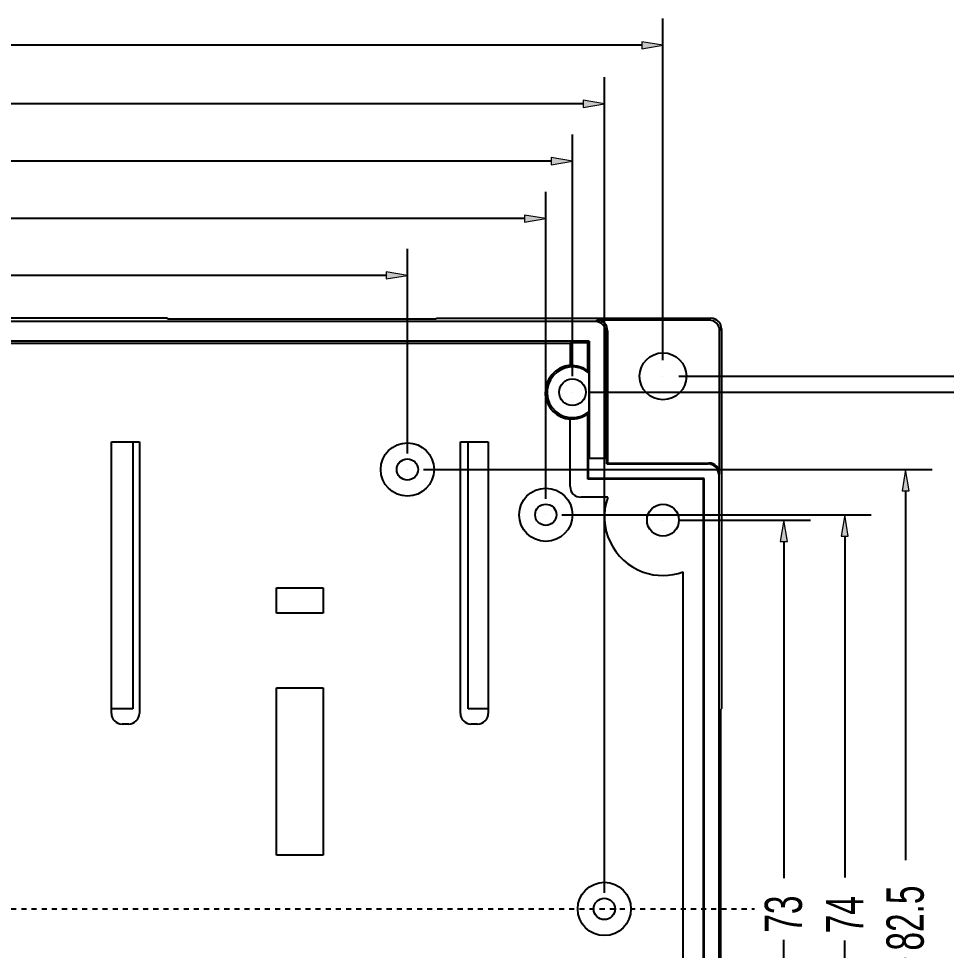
# Model space of a CAD drawing. Header units: inches. Extents: x 0 to 800, y 356 to 444.
# Drawn here: x 285.14 to 303.43, y 406.25 to 424.61 of the extents above; entities that cross this region are included whole.
import ezdxf

# ---------------------------------------------------------------- set-up
doc = ezdxf.new("R2010")
doc.units = ezdxf.units.IN
doc.header["$MEASUREMENT"] = 0
doc.linetypes.add('AI-Linetype-13', pattern=[0.125948, 0.078717, -0.015743, 0.015743, -0.015743])

# ---------------------------------------------------------------- blocks, each defined once
blk = doc.blocks.new('block 1115')
at = {"color": 7, "lineweight": 25, "true_color": 0xffffff}
blk.add_lwpolyline([(291.146, 408.13), (290.222, 408.13)], dxfattribs=at)
blk = doc.blocks.new('block 1121')
at = {"color": 7, "lineweight": 25, "true_color": 0xffffff}
blk.add_lwpolyline([(286.968, 410.922), (286.968, 416.275)], dxfattribs=at)
blk = doc.blocks.new('block 1123')
at = {"color": 7, "lineweight": 25, "true_color": 0xffffff}
blk.add_lwpolyline([(287.388, 416.275), (287.388, 411.015)], dxfattribs=at)
blk = doc.blocks.new('block 1124')
at = {"color": 7, "lineweight": 25, "true_color": 0xffffff}
blk.add_lwpolyline([(287.52, 416.275), (287.52, 410.922)], dxfattribs=at)
blk = doc.blocks.new('block 1131')
at = {"color": 7, "lineweight": 25, "true_color": 0xffffff}
blk.add_lwpolyline([(294.189, 410.712), (294.058, 410.712)], dxfattribs=at)
blk = doc.blocks.new('block 1132')
at = {"color": 7, "lineweight": 25, "true_color": 0xffffff}
blk.add_lwpolyline([(287.31, 410.712), (287.178, 410.712)], dxfattribs=at)
blk = doc.blocks.new('block 1135')
at = {"color": 7, "lineweight": 25, "true_color": 0xffffff}
blk.add_lwpolyline([(294.399, 411.015), (294, 411.015)], dxfattribs=at)
blk = doc.blocks.new('block 1136')
at = {"color": 7, "lineweight": 25, "true_color": 0xffffff}
blk.add_lwpolyline([(287.388, 411.015), (286.968, 411.015)], dxfattribs=at)
blk = doc.blocks.new('block 1144')
at = {"color": 7, "lineweight": 25, "true_color": 0xffffff}
blk.add_lwpolyline([(290.222, 411.426), (291.146, 411.426)], dxfattribs=at)
blk = doc.blocks.new('block 1145')
at = {"color": 7, "lineweight": 25, "true_color": 0xffffff}
blk.add_lwpolyline([(291.146, 412.896), (290.222, 412.896)], dxfattribs=at)
blk = doc.blocks.new('block 1148')
at = {"color": 7, "lineweight": 25, "true_color": 0xffffff}
blk.add_lwpolyline([(290.222, 408.13), (290.222, 411.426)], dxfattribs=at)
blk = doc.blocks.new('block 1149')
at = {"color": 7, "lineweight": 25, "true_color": 0xffffff}
blk.add_lwpolyline([(290.222, 412.896), (290.222, 413.399)], dxfattribs=at)
blk = doc.blocks.new('block 1150')
at = {"color": 7, "lineweight": 25, "true_color": 0xffffff}
blk.add_lwpolyline([(291.146, 413.399), (291.146, 412.896)], dxfattribs=at)
blk = doc.blocks.new('block 1151')
at = {"color": 7, "lineweight": 25, "true_color": 0xffffff}
blk.add_lwpolyline([(291.146, 411.426), (291.146, 408.13)], dxfattribs=at)
blk = doc.blocks.new('block 1152')
at = {"color": 7, "lineweight": 25, "true_color": 0xffffff}
blk.add_lwpolyline([(293.386, 418.708), (293.371, 418.693)], dxfattribs=at)
blk = doc.blocks.new('block 1154')
at = {"color": 7, "lineweight": 25, "true_color": 0xffffff}
blk.add_lwpolyline([(290.222, 413.399), (291.146, 413.399)], dxfattribs=at)
blk = doc.blocks.new('block 1156')
at = {"color": 7, "lineweight": 25, "true_color": 0xffffff}
blk.add_lwpolyline([(296.755, 415.184), (296.223, 415.184)], dxfattribs=at)
blk = doc.blocks.new('block 1157')
at = {"color": 7, "lineweight": 25, "true_color": 0xffffff}
blk.add_lwpolyline([(288.081, 418.693), (288.065, 418.708)], dxfattribs=at)
blk = doc.blocks.new('block 1158')
at = {"color": 7, "lineweight": 25, "true_color": 0xffffff}
blk.add_lwpolyline([(293.848, 410.922), (293.848, 416.275)], dxfattribs=at)
blk = doc.blocks.new('block 1159')
at = {"color": 7, "lineweight": 25, "true_color": 0xffffff}
blk.add_lwpolyline([(294, 411.015), (294, 416.275)], dxfattribs=at)
blk = doc.blocks.new('block 1161')
at = {"color": 7, "lineweight": 25, "true_color": 0xffffff}
blk.add_lwpolyline([(296.511, 418.643), (296.541, 418.672)], dxfattribs=at)
blk = doc.blocks.new('block 1162')
at = {"color": 7, "lineweight": 25, "true_color": 0xffffff}
blk.add_lwpolyline([(296.389, 418.255), (296.362, 418.228)], dxfattribs=at)
blk = doc.blocks.new('block 1163')
at = {"color": 7, "lineweight": 25, "true_color": 0xffffff}
blk.add_lwpolyline([(296.721, 418.433), (296.75, 418.462)], dxfattribs=at)
blk = doc.blocks.new('block 1164')
at = {"color": 7, "lineweight": 25, "true_color": 0xffffff}
blk.add_lwpolyline([(298.787, 418.708), (298.75, 418.672)], dxfattribs=at)
blk = doc.blocks.new('block 1165')
at = {"color": 7, "lineweight": 25, "true_color": 0xffffff}
blk.add_lwpolyline([(298.639, 415.54), (296.362, 415.54)], dxfattribs=at)
blk = doc.blocks.new('block 1167')
at = {"color": 7, "lineweight": 25, "true_color": 0xffffff}
blk.add_lwpolyline([(298.653, 415.554), (296.375, 415.554)], dxfattribs=at)
blk = doc.blocks.new('block 1170')
at = {"color": 7, "lineweight": 25, "true_color": 0xffffff}
blk.add_lwpolyline([(296.735, 415.84), (298.734, 415.84)], dxfattribs=at)
blk = doc.blocks.new('block 1172')
at = {"color": 7, "lineweight": 25, "true_color": 0xffffff}
blk.add_lwpolyline([(296.75, 415.855), (298.75, 415.855)], dxfattribs=at)
blk = doc.blocks.new('block 1174')
at = {"color": 7, "lineweight": 25, "true_color": 0xffffff}
blk.add_lwpolyline([(296.375, 415.95), (296.735, 415.95)], dxfattribs=at)
blk = doc.blocks.new('block 1178')
at = {"color": 7, "lineweight": 25, "true_color": 0xffffff}
blk.add_lwpolyline([(286.968, 416.275), (287.52, 416.275)], dxfattribs=at)
blk = doc.blocks.new('block 1179')
at = {"color": 7, "lineweight": 25, "true_color": 0xffffff}
blk.add_lwpolyline([(293.848, 416.275), (294.399, 416.275)], dxfattribs=at)
blk = doc.blocks.new('block 1180')
at = {"color": 7, "lineweight": 25, "true_color": 0xffffff}
blk.add_lwpolyline([(294.399, 416.275), (294.399, 410.922)], dxfattribs=at)
blk = doc.blocks.new('block 1182')
at = {"color": 7, "lineweight": 25, "true_color": 0xffffff}
blk.add_lwpolyline([(296.013, 418.228), (296.013, 417.772)], dxfattribs=at)
blk = doc.blocks.new('block 1185')
at = {"color": 7, "lineweight": 25, "true_color": 0xffffff}
blk.add_lwpolyline([(296.013, 415.394), (296.013, 416.73)], dxfattribs=at)
blk = doc.blocks.new('block 1188')
at = {"color": 7, "lineweight": 25, "true_color": 0xffffff}
blk.add_lwpolyline([(296.362, 415.54), (296.362, 416.826)], dxfattribs=at)
blk = doc.blocks.new('block 1189')
at = {"color": 7, "lineweight": 25, "true_color": 0xffffff}
blk.add_lwpolyline([(296.362, 417.676), (296.362, 418.228)], dxfattribs=at)
blk = doc.blocks.new('block 1191')
at = {"color": 7, "lineweight": 25, "true_color": 0xffffff}
blk.add_lwpolyline([(296.375, 415.554), (296.375, 415.95)], dxfattribs=at)
blk = doc.blocks.new('block 1193')
at = {"color": 7, "lineweight": 25, "true_color": 0xffffff}
blk.add_lwpolyline([(296.386, 416.875), (296.386, 417.627)], dxfattribs=at)
blk = doc.blocks.new('block 1194')
at = {"color": 7, "lineweight": 25, "true_color": 0xffffff}
blk.add_lwpolyline([(296.389, 418.255), (296.389, 415.95)], dxfattribs=at)
blk = doc.blocks.new('block 1196')
at = {"color": 7, "lineweight": 25, "true_color": 0xffffff}
blk.add_lwpolyline([(298.997, 418.499), (298.96, 418.462)], dxfattribs=at)
blk = doc.blocks.new('block 1197')
at = {"color": 7, "lineweight": 25, "true_color": 0xffffff}
blk.add_lwpolyline([(296.375, 415.554), (296.362, 415.54)], dxfattribs=at)
blk = doc.blocks.new('block 1198')
at = {"color": 7, "lineweight": 25, "true_color": 0xffffff}
blk.add_lwpolyline([(296.735, 415.84), (296.75, 415.855)], dxfattribs=at)
blk = doc.blocks.new('block 1199')
at = {"color": 7, "lineweight": 25, "true_color": 0xffffff}
blk.add_lwpolyline([(298.75, 415.855), (298.734, 415.84)], dxfattribs=at)
blk = doc.blocks.new('block 1200')
at = {"color": 7, "lineweight": 25, "true_color": 0xffffff}
blk.add_lwpolyline([(298.653, 415.554), (298.639, 415.54)], dxfattribs=at)
blk = doc.blocks.new('block 1201')
at = {"color": 7, "lineweight": 25, "true_color": 0xffffff}
blk.add_lwpolyline([(296.013, 418.215), (269.444, 418.215)], dxfattribs=at)
blk = doc.blocks.new('block 1202')
at = {"color": 7, "lineweight": 25, "true_color": 0xffffff}
blk.add_lwpolyline([(296.362, 418.228), (296.013, 418.228)], dxfattribs=at)
blk = doc.blocks.new('block 1204')
at = {"color": 7, "lineweight": 25, "true_color": 0xffffff}
blk.add_lwpolyline([(296.389, 418.255), (269.067, 418.255)], dxfattribs=at)
blk = doc.blocks.new('block 1205')
at = {"color": 7, "lineweight": 25, "true_color": 0xffffff}
blk.add_lwpolyline([(296.511, 418.643), (268.945, 418.643)], dxfattribs=at)
blk = doc.blocks.new('block 1206')
at = {"color": 7, "lineweight": 25, "true_color": 0xffffff}
blk.add_lwpolyline([(298.75, 418.672), (296.541, 418.672)], dxfattribs=at)
blk = doc.blocks.new('block 1208')
at = {"color": 7, "lineweight": 25, "true_color": 0xffffff}
blk.add_lwpolyline([(293.371, 418.693), (288.081, 418.693)], dxfattribs=at)
blk = doc.blocks.new('block 1210')
at = {"color": 7, "lineweight": 25, "true_color": 0xffffff}
blk.add_lwpolyline([(288.065, 418.708), (277.391, 418.708)], dxfattribs=at)
blk = doc.blocks.new('block 1212')
at = {"color": 7, "lineweight": 25, "true_color": 0xffffff}
blk.add_lwpolyline([(293.386, 418.708), (298.787, 418.708)], dxfattribs=at)
blk = doc.blocks.new('block 1213')
at = {"color": 7, "lineweight": 25, "true_color": 0xffffff}
blk.add_lwpolyline([(296.721, 418.433), (296.721, 415.95)], dxfattribs=at)
blk = doc.blocks.new('block 1216')
at = {"color": 7, "lineweight": 25, "true_color": 0xffffff}
blk.add_lwpolyline([(296.735, 415.84), (296.735, 415.95)], dxfattribs=at)
blk = doc.blocks.new('block 1217')
at = {"color": 7, "lineweight": 25, "true_color": 0xffffff}
blk.add_lwpolyline([(296.75, 418.462), (296.75, 415.855)], dxfattribs=at)
blk = doc.blocks.new('block 1219')
at = {"color": 7, "lineweight": 25, "true_color": 0xffffff}
blk.add_lwpolyline([(298.239, 400.43), (298.239, 413.711)], dxfattribs=at)
blk = doc.blocks.new('block 1220')
at = {"color": 7, "lineweight": 25, "true_color": 0xffffff}
blk.add_lwpolyline([(298.639, 398.601), (298.639, 415.54)], dxfattribs=at)
blk = doc.blocks.new('block 1221')
at = {"color": 7, "lineweight": 25, "true_color": 0xffffff}
blk.add_lwpolyline([(298.653, 398.587), (298.653, 415.554)], dxfattribs=at)
blk = doc.blocks.new('block 1222')
at = {"color": 7, "lineweight": 25, "true_color": 0xffffff}
blk.add_lwpolyline([(298.96, 415.646), (298.944, 415.63)], dxfattribs=at)
blk = doc.blocks.new('block 1223')
at = {"color": 7, "lineweight": 25, "true_color": 0xffffff}
blk.add_lwpolyline([(298.944, 415.63), (298.944, 398.511)], dxfattribs=at)
blk = doc.blocks.new('block 1225')
at = {"color": 7, "lineweight": 25, "true_color": 0xffffff}
blk.add_lwpolyline([(298.96, 415.646), (298.96, 418.462)], dxfattribs=at)
blk = doc.blocks.new('block 1226')
at = {"color": 7, "lineweight": 25, "true_color": 0xffffff}
blk.add_lwpolyline([(298.981, 403.387), (298.981, 411.006)], dxfattribs=at)
blk = doc.blocks.new('block 1227')
at = {"color": 7, "lineweight": 25, "true_color": 0xffffff}
blk.add_lwpolyline([(298.997, 418.499), (298.997, 411.022)], dxfattribs=at)
blk = doc.blocks.new('block 1229')
at = {"color": 7, "lineweight": 25, "true_color": 0xffffff}
blk.add_lwpolyline([(298.997, 411.022), (298.981, 411.006)], dxfattribs=at)
blk = doc.blocks.new('block 1593')
at = {"color": 7, "lineweight": 25, "true_color": 0xffffff}
blk.add_open_spline([(296.755, 415.184), (296.541, 414.583), (296.854, 413.922), (297.454, 413.708), (297.708, 413.617), (297.986, 413.618), (298.239, 413.711)], degree=3, knots=[0, 0, 0, 0, 1, 1, 1, 2, 2, 2, 2], dxfattribs=at)
blk = doc.blocks.new('block 1594')
at = {"color": 7, "lineweight": 25, "true_color": 0xffffff}
blk.add_open_spline([(296.386, 417.627), (296.378, 417.644), (296.37, 417.66), (296.362, 417.676)], degree=3, dxfattribs=at)
blk = doc.blocks.new('block 1595')
at = {"color": 7, "lineweight": 25, "true_color": 0xffffff}
blk.add_open_spline([(296.362, 416.826), (296.37, 416.843), (296.378, 416.859), (296.386, 416.875)], degree=3, dxfattribs=at)
blk = doc.blocks.new('block 1596')
at = {"color": 7, "lineweight": 25, "true_color": 0xffffff}
blk.add_open_spline([(296.013, 417.785), (295.718, 417.761), (295.499, 417.502), (295.523, 417.207), (295.545, 416.946), (295.752, 416.739), (296.013, 416.718)], degree=3, knots=[0, 0, 0, 0, 1, 1, 1, 2, 2, 2, 2], dxfattribs=at)
blk = doc.blocks.new('block 1598')
at = {"color": 7, "lineweight": 25, "true_color": 0xffffff}
blk.add_open_spline([(293.329, 415.729), (293.329, 416.02), (293.094, 416.254), (292.804, 416.254), (292.514, 416.254), (292.279, 416.02), (292.279, 415.729), (292.279, 415.439), (292.514, 415.205), (292.804, 415.205), (293.094, 415.205), (293.329, 415.439), (293.329, 415.729), (293.329, 415.729), (293.329, 415.729), (293.329, 415.729)], degree=3, knots=[0, 0, 0, 0, 1, 1, 1, 2, 2, 2, 3, 3, 3, 4, 4, 4, 5, 5, 5, 5], dxfattribs=at)
blk = doc.blocks.new('block 1599')
at = {"color": 7, "lineweight": 25, "true_color": 0xffffff}
blk.add_open_spline([(297.212, 407.07), (297.212, 407.36), (296.978, 407.595), (296.688, 407.595), (296.398, 407.595), (296.163, 407.36), (296.163, 407.07), (296.163, 406.781), (296.398, 406.546), (296.688, 406.546), (296.978, 406.546), (297.212, 406.781), (297.212, 407.07), (297.212, 407.07), (297.212, 407.07), (297.212, 407.07)], degree=3, knots=[0, 0, 0, 0, 1, 1, 1, 2, 2, 2, 3, 3, 3, 4, 4, 4, 5, 5, 5, 5], dxfattribs=at)
blk = doc.blocks.new('block 1600')
at = {"color": 7, "lineweight": 25, "true_color": 0xffffff}
blk.add_open_spline([(296.058, 414.837), (296.058, 415.127), (295.823, 415.362), (295.533, 415.362), (295.243, 415.362), (295.008, 415.127), (295.008, 414.837), (295.008, 414.547), (295.243, 414.312), (295.533, 414.312), (295.823, 414.312), (296.058, 414.547), (296.058, 414.837), (296.058, 414.837), (296.058, 414.837), (296.058, 414.837)], degree=3, knots=[0, 0, 0, 0, 1, 1, 1, 2, 2, 2, 3, 3, 3, 4, 4, 4, 5, 5, 5, 5], dxfattribs=at)
blk = doc.blocks.new('block 1601')
at = {"color": 7, "lineweight": 25, "true_color": 0xffffff}
blk.add_open_spline([(296.013, 416.73), (296.137, 416.72), (296.261, 416.754), (296.362, 416.826)], degree=3, dxfattribs=at)
blk = doc.blocks.new('block 1602')
at = {"color": 7, "lineweight": 25, "true_color": 0xffffff}
blk.add_open_spline([(296.362, 417.676), (296.261, 417.749), (296.137, 417.783), (296.013, 417.772)], degree=3, dxfattribs=at)
blk = doc.blocks.new('block 1603')
at = {"color": 7, "lineweight": 25, "true_color": 0xffffff}
blk.add_open_spline([(296.386, 417.627), (296.178, 417.809), (295.863, 417.787), (295.682, 417.58), (295.5, 417.372), (295.521, 417.057), (295.729, 416.875), (295.917, 416.711), (296.198, 416.711), (296.386, 416.875)], degree=3, knots=[0, 0, 0, 0, 1, 1, 1, 2, 2, 2, 3, 3, 3, 3], dxfattribs=at)
blk = doc.blocks.new('block 1604')
at = {"color": 7, "lineweight": 25, "true_color": 0xffffff}
blk.add_open_spline([(298.304, 417.566), (298.304, 417.821), (298.098, 418.028), (297.843, 418.028), (297.587, 418.028), (297.381, 417.821), (297.381, 417.566), (297.381, 417.311), (297.587, 417.104), (297.843, 417.104), (298.098, 417.104), (298.304, 417.311), (298.304, 417.566), (298.304, 417.566), (298.304, 417.566), (298.304, 417.566)], degree=3, knots=[0, 0, 0, 0, 1, 1, 1, 2, 2, 2, 3, 3, 3, 4, 4, 4, 5, 5, 5, 5], dxfattribs=at)
blk = doc.blocks.new('block 1605')
at = {"color": 7, "lineweight": 25, "true_color": 0xffffff}
blk.add_open_spline([(298.158, 414.732), (298.158, 414.906), (298.017, 415.047), (297.843, 415.047), (297.669, 415.047), (297.528, 414.906), (297.528, 414.732), (297.528, 414.558), (297.669, 414.417), (297.843, 414.417), (298.017, 414.417), (298.158, 414.558), (298.158, 414.732), (298.158, 414.732), (298.158, 414.732), (298.158, 414.732)], degree=3, knots=[0, 0, 0, 0, 1, 1, 1, 2, 2, 2, 3, 3, 3, 4, 4, 4, 5, 5, 5, 5], dxfattribs=at)
blk = doc.blocks.new('block 1606')
at = {"color": 7, "lineweight": 25, "true_color": 0xffffff}
blk.add_open_spline([(296.32, 417.251), (296.32, 417.396), (296.202, 417.514), (296.058, 417.514), (295.913, 417.514), (295.795, 417.396), (295.795, 417.251), (295.795, 417.106), (295.913, 416.989), (296.058, 416.989), (296.202, 416.989), (296.32, 417.106), (296.32, 417.251), (296.32, 417.251), (296.32, 417.251), (296.32, 417.251)], degree=3, knots=[0, 0, 0, 0, 1, 1, 1, 2, 2, 2, 3, 3, 3, 4, 4, 4, 5, 5, 5, 5], dxfattribs=at)
blk = doc.blocks.new('block 1608')
at = {"color": 7, "lineweight": 25, "true_color": 0xffffff}
blk.add_open_spline([(293.014, 415.729), (293.014, 415.845), (292.92, 415.939), (292.804, 415.939), (292.688, 415.939), (292.594, 415.845), (292.594, 415.729), (292.594, 415.613), (292.688, 415.52), (292.804, 415.52), (292.92, 415.52), (293.014, 415.613), (293.014, 415.729), (293.014, 415.729), (293.014, 415.729), (293.014, 415.729)], degree=3, knots=[0, 0, 0, 0, 1, 1, 1, 2, 2, 2, 3, 3, 3, 4, 4, 4, 5, 5, 5, 5], dxfattribs=at)
blk = doc.blocks.new('block 1609')
at = {"color": 7, "lineweight": 25, "true_color": 0xffffff}
blk.add_open_spline([(295.743, 414.837), (295.743, 414.953), (295.649, 415.047), (295.533, 415.047), (295.417, 415.047), (295.323, 414.953), (295.323, 414.837), (295.323, 414.721), (295.417, 414.627), (295.533, 414.627), (295.649, 414.627), (295.743, 414.721), (295.743, 414.837), (295.743, 414.837), (295.743, 414.837), (295.743, 414.837)], degree=3, knots=[0, 0, 0, 0, 1, 1, 1, 2, 2, 2, 3, 3, 3, 4, 4, 4, 5, 5, 5, 5], dxfattribs=at)
blk = doc.blocks.new('block 1610')
at = {"color": 7, "lineweight": 25, "true_color": 0xffffff}
blk.add_open_spline([(296.897, 407.07), (296.897, 407.187), (296.804, 407.28), (296.688, 407.28), (296.572, 407.28), (296.478, 407.187), (296.478, 407.07), (296.478, 406.955), (296.572, 406.861), (296.688, 406.861), (296.804, 406.861), (296.897, 406.955), (296.897, 407.07), (296.897, 407.07), (296.897, 407.07), (296.897, 407.07)], degree=3, knots=[0, 0, 0, 0, 1, 1, 1, 2, 2, 2, 3, 3, 3, 4, 4, 4, 5, 5, 5, 5], dxfattribs=at)
blk = doc.blocks.new('block 1611')
at = {"color": 7, "lineweight": 25, "true_color": 0xffffff}
blk.add_open_spline([(294.189, 410.712), (294.305, 410.712), (294.399, 410.807), (294.399, 410.922)], degree=3, dxfattribs=at)
blk = doc.blocks.new('block 1612')
at = {"color": 7, "lineweight": 25, "true_color": 0xffffff}
blk.add_open_spline([(293.848, 410.922), (293.848, 410.807), (293.942, 410.712), (294.058, 410.712)], degree=3, dxfattribs=at)
blk = doc.blocks.new('block 1613')
at = {"color": 7, "lineweight": 25, "true_color": 0xffffff}
blk.add_open_spline([(287.31, 410.712), (287.425, 410.712), (287.52, 410.807), (287.52, 410.922)], degree=3, dxfattribs=at)
blk = doc.blocks.new('block 1614')
at = {"color": 7, "lineweight": 25, "true_color": 0xffffff}
blk.add_open_spline([(286.968, 410.922), (286.968, 410.807), (287.062, 410.712), (287.178, 410.712)], degree=3, dxfattribs=at)
blk = doc.blocks.new('block 1615')
at = {"color": 7, "lineweight": 25, "true_color": 0xffffff}
blk.add_open_spline([(296.013, 415.394), (296.013, 415.277), (296.107, 415.184), (296.223, 415.184)], degree=3, dxfattribs=at)
blk = doc.blocks.new('block 1655')
at = {"color": 7, "lineweight": 25, "true_color": 0xffffff}
blk.add_open_spline([(298.997, 418.499), (298.997, 418.615), (298.903, 418.708), (298.787, 418.708)], degree=3, dxfattribs=at)
blk = doc.blocks.new('block 1661')
at = {"color": 7, "lineweight": 25, "true_color": 0xffffff}
blk.add_open_spline([(296.721, 418.433), (296.721, 418.549), (296.627, 418.643), (296.511, 418.643)], degree=3, dxfattribs=at)
blk = doc.blocks.new('block 1664')
at = {"color": 7, "lineweight": 25, "true_color": 0xffffff}
blk.add_open_spline([(296.75, 418.462), (296.75, 418.578), (296.657, 418.672), (296.541, 418.672)], degree=3, dxfattribs=at)
blk = doc.blocks.new('block 1665')
at = {"color": 7, "lineweight": 25, "true_color": 0xffffff}
blk.add_open_spline([(298.96, 415.646), (298.96, 415.762), (298.866, 415.855), (298.75, 415.855)], degree=3, dxfattribs=at)
blk = doc.blocks.new('block 1670')
at = {"color": 7, "lineweight": 25, "true_color": 0xffffff}
blk.add_open_spline([(298.96, 418.462), (298.96, 418.578), (298.866, 418.672), (298.75, 418.672)], degree=3, dxfattribs=at)
blk = doc.blocks.new('block 1674')
at = {"color": 7, "lineweight": 25, "true_color": 0xffffff}
blk.add_open_spline([(298.944, 415.63), (298.944, 415.746), (298.85, 415.84), (298.734, 415.84)], degree=3, dxfattribs=at)
blk = doc.blocks.new('block 3257')
at = {"color": 5, "lineweight": 25, "true_color": 0x0000ff}
blk.add_lwpolyline([(297.843, 417.881), (297.843, 424.613)], dxfattribs=at)
blk = doc.blocks.new('block 3259')
at = {"color": 5, "lineweight": 25, "true_color": 0x0000ff}
blk.add_lwpolyline([(297.423, 424.089), (283.548, 424.089)], dxfattribs=at)
blk = doc.blocks.new('block 3261')
at = {"true_color": 0x0000ff}
h = blk.add_hatch(color=5, dxfattribs=at)
h.dxf.hatch_style = 2
h.paths.add_polyline_path([(297.423, 424.159), (297.423, 424.019), (297.843, 424.089)])
at = {"lineweight": 0}
blk.add_lwpolyline([(297.423, 424.159), (297.423, 424.019), (297.843, 424.089), (297.423, 424.159)], dxfattribs=at)
blk = doc.blocks.new('block 3264')
at = {"lineweight": 0}
blk.add_lwpolyline([(297.843, 417.566), (297.843, 417.566)], dxfattribs=at)
blk = doc.blocks.new('block 3265')
at = {"lineweight": 0}
blk.add_lwpolyline([(297.843, 424.089), (297.843, 424.089)], dxfattribs=at)
blk = doc.blocks.new('block 3255')
for name in ['block 3257', 'block 3261', 'block 3259', 'block 3265', 'block 3264']:
    blk.add_blockref(name, (0, 0))
blk = doc.blocks.new('block 3267')
at = {"color": 5, "lineweight": 25, "true_color": 0x0000ff}
blk.add_lwpolyline([(298.158, 417.566), (305.688, 417.566)], dxfattribs=at)
blk = doc.blocks.new('block 3274')
at = {"lineweight": 0}
blk.add_lwpolyline([(297.843, 417.566), (297.843, 417.566)], dxfattribs=at)
blk = doc.blocks.new('block 3266')
for name in ['block 3274', 'block 3267']:
    blk.add_blockref(name, (0, 0))
blk = doc.blocks.new('block 3278')
at = {"color": 5, "lineweight": 25, "true_color": 0x0000ff}
blk.add_lwpolyline([(298.158, 414.732), (300.751, 414.732)], dxfattribs=at)
blk = doc.blocks.new('block 3279')
at = {"color": 5, "lineweight": 25, "true_color": 0x0000ff}
blk.add_lwpolyline([(298.158, 399.409), (300.751, 399.409)], dxfattribs=at)
blk = doc.blocks.new('block 3280')
at = {"color": 5, "lineweight": 25, "true_color": 0x0000ff}
blk.add_lwpolyline([(300.226, 414.312), (300.226, 407.679)], dxfattribs=at)
blk = doc.blocks.new('block 3281')
at = {"color": 5, "lineweight": 25, "true_color": 0x0000ff}
blk.add_lwpolyline([(300.226, 399.829), (300.226, 406.462)], dxfattribs=at)
blk = doc.blocks.new('block 3282')
at = {"true_color": 0x0000ff}
h = blk.add_hatch(color=5, dxfattribs=at)
h.dxf.hatch_style = 2
h.paths.add_polyline_path([(300.156, 414.312), (300.296, 414.312), (300.226, 414.732)])
at = {"lineweight": 0}
blk.add_lwpolyline([(300.156, 414.312), (300.296, 414.312), (300.226, 414.732), (300.156, 414.312)], dxfattribs=at)
blk = doc.blocks.new('block 3283')
at = {"true_color": 0x0000ff}
h = blk.add_hatch(color=5, dxfattribs=at)
h.dxf.hatch_style = 2
h.paths.add_polyline_path([(300.156, 399.829), (300.296, 399.829), (300.226, 399.409)])
at = {"lineweight": 0}
blk.add_lwpolyline([(300.156, 399.829), (300.296, 399.829), (300.226, 399.409), (300.156, 399.829)], dxfattribs=at)
blk = doc.blocks.new('block 3284')
at = {"color": 3, "true_color": 0x00ff00, "insert": (300.594, 406.602), "char_height": 0.7347, "attachment_point": 7, "rotation": 90}
blk.add_mtext('\\fAdobe Song Std L|b0|i0|c0|p34;\\W0.67;73', dxfattribs=at)
blk = doc.blocks.new('block 3285')
at = {"lineweight": 0}
blk.add_lwpolyline([(297.843, 414.732), (297.843, 414.732)], dxfattribs=at)
blk = doc.blocks.new('block 3286')
at = {"lineweight": 0}
blk.add_lwpolyline([(297.843, 399.409), (297.843, 399.409)], dxfattribs=at)
blk = doc.blocks.new('block 3287')
at = {"lineweight": 0}
blk.add_lwpolyline([(300.226, 399.409), (300.226, 399.409)], dxfattribs=at)
blk = doc.blocks.new('block 3277')
for name in ['block 3285', 'block 3278', 'block 3282', 'block 3280', 'block 3284', 'block 3281', 'block 3283', 'block 3286', 'block 3279', 'block 3287']:
    blk.add_blockref(name, (0, 0))
blk = doc.blocks.new('block 3311')
at = {"color": 5, "lineweight": 25, "true_color": 0x0000ff}
blk.add_lwpolyline([(295.848, 414.837), (301.95, 414.837)], dxfattribs=at)
blk = doc.blocks.new('block 3312')
at = {"color": 5, "lineweight": 25, "true_color": 0x0000ff}
blk.add_lwpolyline([(295.848, 399.304), (301.95, 399.304)], dxfattribs=at)
blk = doc.blocks.new('block 3313')
at = {"color": 5, "lineweight": 25, "true_color": 0x0000ff}
blk.add_lwpolyline([(301.425, 414.417), (301.425, 407.69)], dxfattribs=at)
blk = doc.blocks.new('block 3314')
at = {"color": 5, "lineweight": 25, "true_color": 0x0000ff}
blk.add_lwpolyline([(301.425, 399.724), (301.425, 406.45)], dxfattribs=at)
blk = doc.blocks.new('block 3315')
at = {"true_color": 0x0000ff}
h = blk.add_hatch(color=5, dxfattribs=at)
h.dxf.hatch_style = 2
h.paths.add_polyline_path([(301.355, 414.417), (301.495, 414.417), (301.425, 414.837)])
at = {"lineweight": 0}
blk.add_lwpolyline([(301.355, 414.417), (301.495, 414.417), (301.425, 414.837), (301.355, 414.417)], dxfattribs=at)
blk = doc.blocks.new('block 3316')
at = {"true_color": 0x0000ff}
h = blk.add_hatch(color=5, dxfattribs=at)
h.dxf.hatch_style = 2
h.paths.add_polyline_path([(301.355, 399.724), (301.495, 399.724), (301.425, 399.304)])
at = {"lineweight": 0}
blk.add_lwpolyline([(301.355, 399.724), (301.495, 399.724), (301.425, 399.304), (301.355, 399.724)], dxfattribs=at)
blk = doc.blocks.new('block 3317')
at = {"color": 3, "true_color": 0x00ff00, "insert": (301.792, 406.59), "char_height": 0.7347, "attachment_point": 7, "rotation": 90}
blk.add_mtext('\\fAdobe Song Std L|b0|i0|c0|p34;\\W0.67;74', dxfattribs=at)
blk = doc.blocks.new('block 3318')
at = {"lineweight": 0}
blk.add_lwpolyline([(295.533, 414.837), (295.533, 414.837)], dxfattribs=at)
blk = doc.blocks.new('block 3319')
at = {"lineweight": 0}
blk.add_lwpolyline([(295.533, 399.304), (295.533, 399.304)], dxfattribs=at)
blk = doc.blocks.new('block 3320')
at = {"lineweight": 0}
blk.add_lwpolyline([(301.425, 399.304), (301.425, 399.304)], dxfattribs=at)
blk = doc.blocks.new('block 3310')
for name in ['block 3318', 'block 3311', 'block 3315', 'block 3313', 'block 3317', 'block 3314', 'block 3316', 'block 3319', 'block 3312', 'block 3320']:
    blk.add_blockref(name, (0, 0))
blk = doc.blocks.new('block 3322')
at = {"color": 5, "lineweight": 25, "true_color": 0x0000ff}
blk.add_lwpolyline([(293.119, 415.729), (303.151, 415.729)], dxfattribs=at)
blk = doc.blocks.new('block 3323')
at = {"color": 5, "lineweight": 25, "true_color": 0x0000ff}
blk.add_lwpolyline([(293.119, 398.412), (303.151, 398.412)], dxfattribs=at)
blk = doc.blocks.new('block 3324')
at = {"color": 5, "lineweight": 25, "true_color": 0x0000ff}
blk.add_lwpolyline([(302.626, 415.31), (302.626, 408.031)], dxfattribs=at)
blk = doc.blocks.new('block 3325')
at = {"color": 5, "lineweight": 25, "true_color": 0x0000ff}
blk.add_lwpolyline([(302.626, 398.831), (302.626, 406.11)], dxfattribs=at)
blk = doc.blocks.new('block 3326')
at = {"true_color": 0x0000ff}
h = blk.add_hatch(color=5, dxfattribs=at)
h.dxf.hatch_style = 2
h.paths.add_polyline_path([(302.557, 415.31), (302.696, 415.31), (302.626, 415.729)])
at = {"lineweight": 0}
blk.add_lwpolyline([(302.557, 415.31), (302.696, 415.31), (302.626, 415.729), (302.557, 415.31)], dxfattribs=at)
blk = doc.blocks.new('block 3327')
at = {"true_color": 0x0000ff}
h = blk.add_hatch(color=5, dxfattribs=at)
h.dxf.hatch_style = 2
h.paths.add_polyline_path([(302.557, 398.831), (302.696, 398.831), (302.626, 398.412)])
at = {"lineweight": 0}
blk.add_lwpolyline([(302.557, 398.831), (302.696, 398.831), (302.626, 398.412), (302.557, 398.831)], dxfattribs=at)
blk = doc.blocks.new('block 3328')
at = {"color": 3, "true_color": 0x00ff00, "insert": (302.994, 406.25), "char_height": 0.7347, "attachment_point": 7, "rotation": 90}
blk.add_mtext('\\fAdobe Song Std L|b0|i0|c0|p34;\\W0.67;82.5', dxfattribs=at)
blk = doc.blocks.new('block 3329')
at = {"lineweight": 0}
blk.add_lwpolyline([(292.804, 415.729), (292.804, 415.729)], dxfattribs=at)
blk = doc.blocks.new('block 3330')
at = {"lineweight": 0}
blk.add_lwpolyline([(292.804, 398.412), (292.804, 398.412)], dxfattribs=at)
blk = doc.blocks.new('block 3331')
at = {"lineweight": 0}
blk.add_lwpolyline([(302.626, 398.412), (302.626, 398.412)], dxfattribs=at)
blk = doc.blocks.new('block 3321')
for name in ['block 3329', 'block 3322', 'block 3326', 'block 3324', 'block 3328', 'block 3325', 'block 3327', 'block 3330', 'block 3323', 'block 3331']:
    blk.add_blockref(name, (0, 0))
blk = doc.blocks.new('block 3333')
at = {"color": 5, "lineweight": 25, "true_color": 0x0000ff}
blk.add_lwpolyline([(296.372, 417.251), (304.625, 417.251)], dxfattribs=at)
blk = doc.blocks.new('block 3340')
at = {"lineweight": 0}
blk.add_lwpolyline([(296.058, 417.251), (296.058, 417.251)], dxfattribs=at)
blk = doc.blocks.new('block 3332')
for name in ['block 3340', 'block 3333']:
    blk.add_blockref(name, (0, 0))
blk = doc.blocks.new('block 3343')
at = {"color": 6, "linetype": 'AI-Linetype-13', "lineweight": 25, "true_color": 0xff00ff}
blk.add_lwpolyline([(264.794, 407.07), (299.648, 407.07)], dxfattribs=at)
blk = doc.blocks.new('block 3346')
at = {"color": 5, "lineweight": 25, "true_color": 0x0000ff}
blk.add_lwpolyline([(269.399, 417.566), (269.399, 422.329)], dxfattribs=at)
blk = doc.blocks.new('block 3347')
at = {"color": 5, "lineweight": 25, "true_color": 0x0000ff}
blk.add_lwpolyline([(296.058, 417.566), (296.058, 422.329)], dxfattribs=at)
blk = doc.blocks.new('block 3348')
at = {"color": 5, "lineweight": 25, "true_color": 0x0000ff}
blk.add_lwpolyline([(269.819, 421.804), (281.921, 421.804)], dxfattribs=at)
blk = doc.blocks.new('block 3349')
at = {"color": 5, "lineweight": 25, "true_color": 0x0000ff}
blk.add_lwpolyline([(295.638, 421.804), (283.536, 421.804)], dxfattribs=at)
blk = doc.blocks.new('block 3350')
at = {"true_color": 0x0000ff}
h = blk.add_hatch(color=5, dxfattribs=at)
h.dxf.hatch_style = 2
h.paths.add_polyline_path([(269.819, 421.874), (269.819, 421.734), (269.399, 421.804)])
at = {"lineweight": 0}
blk.add_lwpolyline([(269.819, 421.874), (269.819, 421.734), (269.399, 421.804), (269.819, 421.874)], dxfattribs=at)
blk = doc.blocks.new('block 3351')
at = {"true_color": 0x0000ff}
h = blk.add_hatch(color=5, dxfattribs=at)
h.dxf.hatch_style = 2
h.paths.add_polyline_path([(295.638, 421.874), (295.638, 421.734), (296.058, 421.804)])
at = {"lineweight": 0}
blk.add_lwpolyline([(295.638, 421.874), (295.638, 421.734), (296.058, 421.804), (295.638, 421.874)], dxfattribs=at)
blk = doc.blocks.new('block 3352')
at = {"color": 3, "true_color": 0x00ff00, "insert": (281.99, 421.437), "char_height": 0.7347, "attachment_point": 7}
blk.add_mtext('\\fAdobe Song Std L|b0|i0|c0|p34;\\W0.67;127', dxfattribs=at)
blk = doc.blocks.new('block 3353')
at = {"lineweight": 0}
blk.add_lwpolyline([(269.399, 417.251), (269.399, 417.251)], dxfattribs=at)
blk = doc.blocks.new('block 3354')
at = {"lineweight": 0}
blk.add_lwpolyline([(296.058, 417.251), (296.058, 417.251)], dxfattribs=at)
blk = doc.blocks.new('block 3355')
at = {"lineweight": 0}
blk.add_lwpolyline([(296.058, 421.804), (296.058, 421.804)], dxfattribs=at)
blk = doc.blocks.new('block 3345')
for name in ['block 3346', 'block 3347', 'block 3352', 'block 3350', 'block 3348', 'block 3349', 'block 3351', 'block 3355', 'block 3353', 'block 3354']:
    blk.add_blockref(name, (0, 0))
blk = doc.blocks.new('block 3358')
at = {"color": 5, "lineweight": 25, "true_color": 0x0000ff}
blk.add_lwpolyline([(296.688, 407.385), (296.688, 423.459)], dxfattribs=at)
blk = doc.blocks.new('block 3360')
at = {"color": 5, "lineweight": 25, "true_color": 0x0000ff}
blk.add_lwpolyline([(296.268, 422.934), (283.536, 422.934)], dxfattribs=at)
blk = doc.blocks.new('block 3362')
at = {"true_color": 0x0000ff}
h = blk.add_hatch(color=5, dxfattribs=at)
h.dxf.hatch_style = 2
h.paths.add_polyline_path([(296.268, 423.004), (296.268, 422.864), (296.688, 422.934)])
at = {"lineweight": 0}
blk.add_lwpolyline([(296.268, 423.004), (296.268, 422.864), (296.688, 422.934), (296.268, 423.004)], dxfattribs=at)
blk = doc.blocks.new('block 3365')
at = {"lineweight": 0}
blk.add_lwpolyline([(296.688, 407.07), (296.688, 407.07)], dxfattribs=at)
blk = doc.blocks.new('block 3366')
at = {"lineweight": 0}
blk.add_lwpolyline([(296.688, 422.934), (296.688, 422.934)], dxfattribs=at)
blk = doc.blocks.new('block 3356')
for name in ['block 3358', 'block 3362', 'block 3360', 'block 3366', 'block 3365']:
    blk.add_blockref(name, (0, 0))
blk = doc.blocks.new('block 3368')
at = {"color": 5, "lineweight": 25, "true_color": 0x0000ff}
blk.add_lwpolyline([(269.924, 415.152), (269.924, 421.199)], dxfattribs=at)
blk = doc.blocks.new('block 3369')
at = {"color": 5, "lineweight": 25, "true_color": 0x0000ff}
blk.add_lwpolyline([(295.533, 415.152), (295.533, 421.199)], dxfattribs=at)
blk = doc.blocks.new('block 3370')
at = {"color": 5, "lineweight": 25, "true_color": 0x0000ff}
blk.add_lwpolyline([(270.344, 420.674), (281.921, 420.674)], dxfattribs=at)
blk = doc.blocks.new('block 3371')
at = {"color": 5, "lineweight": 25, "true_color": 0x0000ff}
blk.add_lwpolyline([(295.113, 420.674), (283.536, 420.674)], dxfattribs=at)
blk = doc.blocks.new('block 3372')
at = {"true_color": 0x0000ff}
h = blk.add_hatch(color=5, dxfattribs=at)
h.dxf.hatch_style = 2
h.paths.add_polyline_path([(270.344, 420.744), (270.344, 420.604), (269.924, 420.674)])
at = {"lineweight": 0}
blk.add_lwpolyline([(270.344, 420.744), (270.344, 420.604), (269.924, 420.674), (270.344, 420.744)], dxfattribs=at)
blk = doc.blocks.new('block 3373')
at = {"true_color": 0x0000ff}
h = blk.add_hatch(color=5, dxfattribs=at)
h.dxf.hatch_style = 2
h.paths.add_polyline_path([(295.113, 420.744), (295.113, 420.604), (295.533, 420.674)])
at = {"lineweight": 0}
blk.add_lwpolyline([(295.113, 420.744), (295.113, 420.604), (295.533, 420.674), (295.113, 420.744)], dxfattribs=at)
blk = doc.blocks.new('block 3374')
at = {"color": 3, "true_color": 0x00ff00, "insert": (281.99, 420.307), "char_height": 0.7347, "attachment_point": 7}
blk.add_mtext('\\fAdobe Song Std L|b0|i0|c0|p34;\\W0.67;122', dxfattribs=at)
blk = doc.blocks.new('block 3375')
at = {"lineweight": 0}
blk.add_lwpolyline([(269.924, 414.837), (269.924, 414.837)], dxfattribs=at)
blk = doc.blocks.new('block 3376')
at = {"lineweight": 0}
blk.add_lwpolyline([(295.533, 414.837), (295.533, 414.837)], dxfattribs=at)
blk = doc.blocks.new('block 3377')
at = {"lineweight": 0}
blk.add_lwpolyline([(295.533, 420.674), (295.533, 420.674)], dxfattribs=at)
blk = doc.blocks.new('block 3367')
for name in ['block 3368', 'block 3369', 'block 3374', 'block 3372', 'block 3370', 'block 3371', 'block 3373', 'block 3377', 'block 3375', 'block 3376']:
    blk.add_blockref(name, (0, 0))
blk = doc.blocks.new('block 3379')
at = {"color": 5, "lineweight": 25, "true_color": 0x0000ff}
blk.add_lwpolyline([(272.652, 416.044), (272.652, 420.08)], dxfattribs=at)
blk = doc.blocks.new('block 3380')
at = {"color": 5, "lineweight": 25, "true_color": 0x0000ff}
blk.add_lwpolyline([(292.804, 416.044), (292.804, 420.08)], dxfattribs=at)
blk = doc.blocks.new('block 3381')
at = {"color": 5, "lineweight": 25, "true_color": 0x0000ff}
blk.add_lwpolyline([(273.072, 419.555), (282.12, 419.555)], dxfattribs=at)
blk = doc.blocks.new('block 3382')
at = {"color": 5, "lineweight": 25, "true_color": 0x0000ff}
blk.add_lwpolyline([(292.384, 419.555), (283.337, 419.555)], dxfattribs=at)
blk = doc.blocks.new('block 3383')
at = {"true_color": 0x0000ff}
h = blk.add_hatch(color=5, dxfattribs=at)
h.dxf.hatch_style = 2
h.paths.add_polyline_path([(273.072, 419.625), (273.072, 419.485), (272.652, 419.555)])
at = {"lineweight": 0}
blk.add_lwpolyline([(273.072, 419.625), (273.072, 419.485), (272.652, 419.555), (273.072, 419.625)], dxfattribs=at)
blk = doc.blocks.new('block 3384')
at = {"true_color": 0x0000ff}
h = blk.add_hatch(color=5, dxfattribs=at)
h.dxf.hatch_style = 2
h.paths.add_polyline_path([(292.384, 419.625), (292.384, 419.485), (292.804, 419.555)])
at = {"lineweight": 0}
blk.add_lwpolyline([(292.384, 419.625), (292.384, 419.485), (292.804, 419.555), (292.384, 419.625)], dxfattribs=at)
blk = doc.blocks.new('block 3385')
at = {"color": 3, "true_color": 0x00ff00, "insert": (282.26, 419.188), "char_height": 0.7347, "attachment_point": 7}
blk.add_mtext('\\fAdobe Song Std L|b0|i0|c0|p34;\\W0.67;96', dxfattribs=at)
blk = doc.blocks.new('block 3386')
at = {"lineweight": 0}
blk.add_lwpolyline([(272.652, 415.729), (272.652, 415.729)], dxfattribs=at)
blk = doc.blocks.new('block 3387')
at = {"lineweight": 0}
blk.add_lwpolyline([(292.804, 415.729), (292.804, 415.729)], dxfattribs=at)
blk = doc.blocks.new('block 3388')
at = {"lineweight": 0}
blk.add_lwpolyline([(292.804, 419.555), (292.804, 419.555)], dxfattribs=at)
blk = doc.blocks.new('block 3378')
for name in ['block 3379', 'block 3380', 'block 3385', 'block 3383', 'block 3381', 'block 3382', 'block 3384', 'block 3388', 'block 3386', 'block 3387']:
    blk.add_blockref(name, (0, 0))

msp = doc.modelspace()

# ---------------------------------------------------------------- block references
for name in ['block 3255', 'block 3356', 'block 3345', 'block 3367', 'block 3378', 'block 1205', 'block 1210', 'block 1157', 'block 1208', 'block 1152', 'block 1212', 'block 1161', 'block 1661', 'block 1206', 'block 1664', 'block 1164', 'block 1670', 'block 1655', 'block 1163', 'block 1213', 'block 1217', 'block 1196', 'block 1225', 'block 1227', 'block 1204', 'block 1182', 'block 1202', 'block 1162', 'block 1189', 'block 1194', 'block 1201', 'block 1604', 'block 1596', 'block 1603', 'block 1602', 'block 1594', 'block 1606', 'block 1193', 'block 3266', 'block 3332', 'block 1601', 'block 1595', 'block 1188', 'block 1185', 'block 1121', 'block 1178', 'block 1123', 'block 1124', 'block 1598', 'block 1158', 'block 1179', 'block 1159', 'block 1180', 'block 1608', 'block 1174', 'block 1191', 'block 1216', 'block 1198', 'block 1170', 'block 1172', 'block 1199', 'block 1674', 'block 1665', 'block 3321', 'block 1197', 'block 1165', 'block 1167', 'block 1200', 'block 1220', 'block 1221', 'block 1222', 'block 1223', 'block 1600', 'block 1615', 'block 1156', 'block 1593', 'block 1609', 'block 1605', 'block 3310', 'block 3277', 'block 1219', 'block 1149', 'block 1154', 'block 1150', 'block 1145', 'block 1144', 'block 1148', 'block 1151', 'block 1136', 'block 1614', 'block 1613', 'block 1612', 'block 1135', 'block 1611', 'block 1229', 'block 1226', 'block 1132', 'block 1131', 'block 1115', 'block 1599', 'block 1610', 'block 3343']:
    msp.add_blockref(name, (0, 0))

doc.saveas('drawing.dxf')
